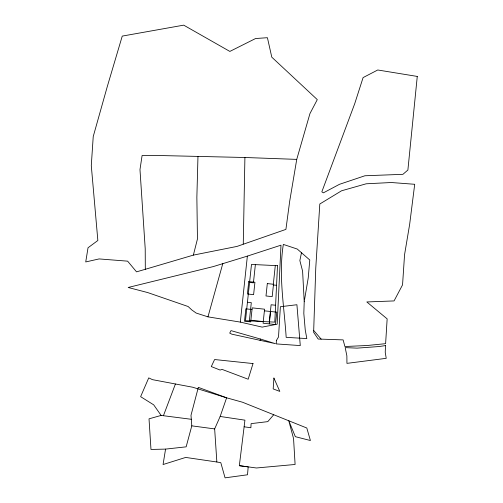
<?xml version="1.0" encoding="UTF-8"?>
<svg xmlns="http://www.w3.org/2000/svg" width="503" height="503" viewBox="0 0 503 503"><rect width="100%" height="100%" fill="white"/><g stroke="black" fill="none" stroke-linecap="round" stroke-linejoin="round"><path stroke-width="0.75" d="M243.263 244.043L244.911 157.496L153.742 155.389L142.097 155.502L139.979 169.593L145.216 248.74L145.31 269.294L136.539 271.859L127.624 261.158L99.104 258.926L85.73 261.944L88.031 247.765L97.852 240.497L91.288 165.606L93.231 136.533L107.34 86.384L122.254 36.097L183.702 25.15L229.858 51.425L255.562 38.536L267.414 37.694L271.79 57.172L317.292 99.619L309.942 113.609L296.739 159.382L289.684 201.282L285.911 229.387L237.064 246.401L193.372 255.115L145.31 269.294M197.968 156.49L196.862 197.314L197.453 238.975L193.372 255.115M304.214 301.718L303.818 313.394L305.239 329.949L306.824 338.569L286.176 337.35C284.208 306.453 278.392 275.323 283.334 244.414L297.26 249.048L309.773 259.988L308.226 277.952L304.214 301.718L302.605 271.167L299.857 260.573L301.479 252.732M313.696 330.465L315.771 267.954L319.807 203.998L341.575 190.782L366.171 183.796L391.29 182.52L414.711 184.287L409.675 224.2L404.563 254.681L402.551 284.861L394.063 300.926L366.825 301.951L387.153 318.877L385.612 343.668L367.234 345.504L344.895 346.523L343.128 339.896L318.192 339.035L313.633 332.313L313.696 330.465L321.153 339.135M240.315 322.102L247.369 256.109L280.988 245.175L277.178 324.202L262.17 327.113L240.315 322.102L207.965 316.852L196.157 313.055L191.813 309.949L188.128 306.516L147.706 292.57L128.171 287.477L213.272 266.584L247.369 256.109M249.35 320.908L251.305 302.649L247.445 302.234M255.373 264.616L253.424 282.837L249.563 282.422M269.287 321.863L271.117 304.768L275.6 305.246M275.304 265.578L273.236 284.956L276.562 285.308M269.268 323.875L270.595 311.489M244.125 426.808L244.923 420.162L220.163 416.459L214.655 428.914L216.856 461.999L220.804 462.685L225.067 477.85L247.501 474.782L248.199 466.878L239.334 465.684L244.125 426.808L250.871 427.745L251.104 423.633L267.785 421.633L273.739 414.736L306.805 428.009L310.408 440.527L295.336 436.667L288.728 420.602L293.557 438.553L295.098 464.47L256.423 467.985L239.334 465.684M273.739 414.736L242.49 402.218L226.614 397.81L198.333 387.367L190.995 415.302L191.794 425.846L186.148 446.84L165.562 449.104L163.066 464.533L185.689 457.428L216.856 461.999M207.965 316.852L222.835 263.459M260.045 340.361L260.447 339.047L275.361 343.643L231.839 334.181L229.72 333.112L231.003 330.616L260.447 339.047M220.163 416.459L226.614 397.81L192.718 387.235L152.491 379.664L148.737 377.885L140.62 396.666L153.692 404.84L161.13 415.421L191.561 419.326M163.5 415.516L175.409 384.003M161.13 415.421L149.02 418.836L150.982 449.449L165.562 449.104M244.911 157.496L296.739 159.382M252.022 309.508L245.829 308.842L244.502 321.228L250.695 321.889L252.198 307.867L264.578 309.194L263.082 323.215L275.462 324.536L276.788 312.156L264.402 310.829M250.871 320.248L263.251 321.574M191.794 425.846L214.655 428.914M385.531 345.574L385.229 352.301L386.222 358.331L346.944 363.367L346.869 355.873L345.19 347.617L357.067 348.139L379.111 346.529L385.531 345.574M276.399 340.487L276.235 343.907L300.278 345.586L296.915 304.73L280.378 306.723L278.517 336.966L276.399 340.487M277.505 265.685L274.789 322.127L245.47 320.719L251.487 264.433L277.505 265.685M273.915 378.067L273.173 388.913L279.8 391.397L273.915 378.067M417.27 76.431L407.889 170.033L402.922 174.321L364.908 175.767L339.5 184.305L323.398 192.844L321.832 191.832L354.741 103.631L363.091 77.588L377.753 69.986L417.27 76.431M248.74 281.598L247.419 293.985L253.606 294.645L254.933 282.265L248.74 281.598M267.313 283.585L265.993 295.971L272.186 296.632L273.506 284.252L267.313 283.585M253.022 363.562L248.168 379.224L222.062 369.391L220.107 370.057L211.298 366.568L214.605 359.532L253.022 363.562"/></g></svg>
